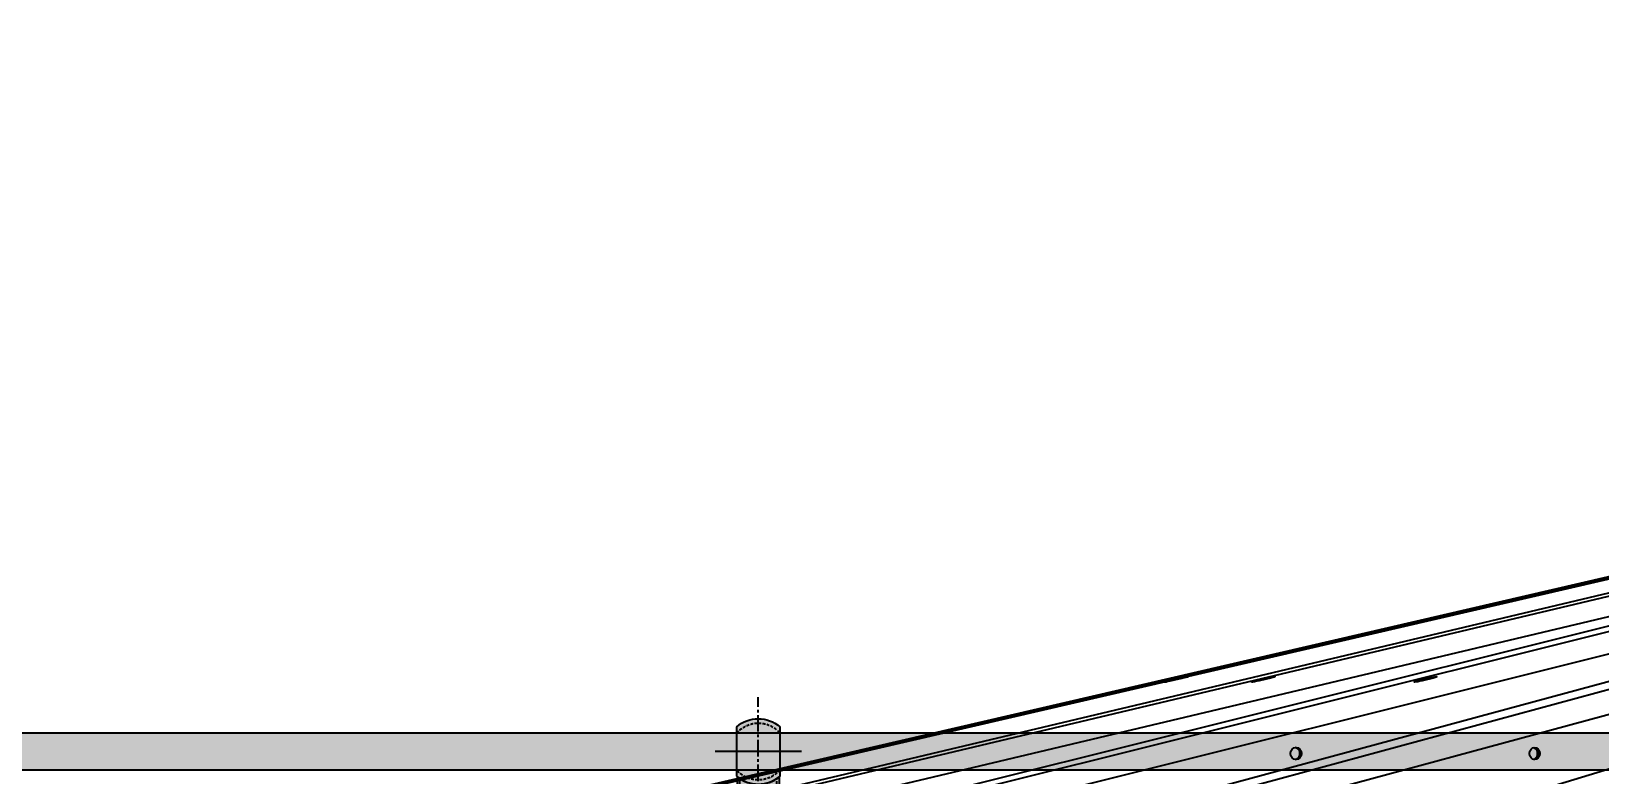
# Model space of a CAD drawing. Header units: millimetres. Extents: x -272986 to 200319, y -34579 to 49604.
# Drawn here: x 2848 to 4662, y 14768 to 15628 of the extents above; entities that cross this region are included whole.
import ezdxf
from ezdxf import colors
from ezdxf.entities.mleader import LeaderData, LeaderLine
from ezdxf.math import Vec2, Vec3

# ---------------------------------------------------------------- set-up
doc = ezdxf.new("R2010")
doc.units = ezdxf.units.MM
doc.linetypes.add('CENTER2', pattern=[28.575000000000003, 19.05, -3.175, 3.175, -3.175])
doc.linetypes.add('HIDDEN2', pattern=[4.762499999999999, 3.175, -1.5875])
doc.layers.get('Defpoints').update_dxf_attribs({"color": 9})
for name, color, linetype in [('X 0001 M', 7, 'Continuous'), ('X 1001 M', 8, 'HIDDEN2'), ('X 2001 M', 1, 'CENTER2'), ('X 3001 D', 5, 'Continuous'), ('X 4001 T', 7, 'Continuous'), ('X 5001 H', 8, 'Continuous')]:
    doc.layers.add(name, color=color, linetype=linetype)
doc.layers.add('X 5999 H', color=7, linetype='Continuous', true_color=0xffffff)
doc.styles.add('BIT STD. 2.5', font='isocpeur.ttf', dxfattribs={"height": 2.5})
doc.styles.add('BIT STD. 3.0', font='isocpeur.ttf', dxfattribs={"height": 2.5})
doc.dimstyles.new('BIT STD. 3.0', dxfattribs={"dimtxt": 3, "dimasz": 3, "dimexe": 1, "dimexo": 0.75, "dimgap": 1, "dimtad": 1, "dimdec": 0, "dimdsep": 46, "dimtxsty": 'BIT STD. 3.0', "dimcen": 0, "dimadec": 0, "dimazin": 0, "dimtfac": 1, "dimtdec": 0, "dimtmove": 0, "dimatfit": 3, "dimfxl": 1, "dimtfill": 1, "dimlwd": -1, "dimlwe": -1, "dimarcsym": 0})

# ---------------------------------------------------------------- blocks, each defined once
blk = doc.blocks.new('A$C79477E6E')
at = {"extrusion": (0, 1, 0)}
for p, q in [((-7767.776764793532, 277.5679147976789), (-1162.485196818918, 1807.235084335995)), ((-1156.341849623404, 1807.235084336009), (-7761.633417598019, 277.5679147976971)), ((-7756.533576375725, 277.5679147976789), (-1151.242008401099, 1807.235084335993)), ((-1131.195372153747, 1807.228758430649), (-7573.842740018968, 277.5615888923367)), ((-7558.668791368349, 277.5615888923185), (-1116.021423503113, 1807.228758430634)), ((-1078.253718730291, 1807.21483543778), (-7199.617526368547, 277.5476658994667)), ((-7174.743103264827, 277.5476658994485), (-1053.379295626568, 1807.214835437764)), ((-998.8291954123815, 1807.19020800203), (-6648.18115023787, 277.5230384637161)), ((-6614.218743531343, 277.523038463698), (-964.8667887058509, 1807.190208002014)), ((-894.8935473711426, 1807.148346581194), (-5933.127855131861, 277.4811770428805)), ((-1201.647423117913, 1714.014263448998), (-6578.6850087401, 258.0812768213491)), ((-1603.747061725913, 1643.397438890415), (-7147.452506607351, 258.0812768213491)), ((-2272.172413223798, 1508.866577197372), (-7540.226002727381, 258.0812768213491)), ((-3633.410731338034, 1232.036001698014), (-3619.811601639263, 1235.185316458826)), ((-3618.713174299079, 1235.185316458826), (-3632.312303997842, 1232.036001698014)), ((-3533.799339456407, 1232.036001698014), (-3520.535065463748, 1235.185316458828)), ((-3517.266830369768, 1235.185316458826), (-3530.531104362424, 1232.036001698014)), ((-3347.1740798301, 1232.036001698014), (-3334.571271990844, 1235.185316458826)), ((-3329.213703937741, 1235.185316458826), (-3341.816511776986, 1232.036001698014))]:
    blk.add_line(p, q, dxfattribs=at)
at = {"extrusion": (0, 0, -0.9999999999999999)}
for centre, major_axis, ratio, start_param, end_param in [((-3619.262387969186, 1235.185316458908), (6.821653019985793, 1.57004779380441), 0.01764945630681099, -1.647331126880942, 1.494261526708851), ((-3632.861517667912, 1232.036001697896), (-6.821653019995769, -1.570047793806688), 0.01764945630684338, -1.647331126880794, 1.494261526708999)]:
    blk.add_ellipse(centre, major_axis=major_axis, ratio=ratio, start_param=start_param, end_param=end_param, dxfattribs=at)
at = {"extrusion": (0, 0, -1)}
for centre, major_axis, ratio, start_param, end_param in [((-3518.900947916769, 1235.18531645891), (6.830014510982754, 1.533265071563426), 0.05251378073103674, -1.80058983071297, 1.341002822876823), ((-3331.892487964302, 1235.185316458908), (6.846004241334049, 1.460214343015295), 0.08608504159042107, -1.954399968899438, 1.187192684690355), ((-3532.165221909392, 1232.036001697898), (-6.830014510992749, -1.533265071565617), 0.05251378073106833, -1.800589830712819, 1.341002822876974), ((-3344.495295803517, 1232.036001697896), (-6.846004241344075, -1.460214343017346), 0.08608504159045109, -1.954399968899289, 1.187192684690504), ((-3488.772709791239, 1147.774752303771), (1.199040866595169e-14, 7.000000000000743), 0.9238795325112967, 0.07403432038110407, 1.117010721276333), ((-3488.772709791239, 1147.774752303771), (-6.803446694902959e-13, -7.000000000000181), 0.9238795325112965, -2.0245819323135, -0.07403432038119506), ((-3488.772709791243, 1147.774752303767), (8.215650382226162e-15, 7.000000000000029), 0.9238795325112972, 1.117010721276386, 3.067558333204871), ((-3213.128143770056, 1147.774752303767), (6.186162693211373e-13, 7.000000000000234), 0.8526401643541052, 0.1096482924251272, 1.117010721276265), ((-3213.128143770049, 1147.774752303771), (-6.212808045802376e-13, -6.999999999999975), 0.8526401643541046, -2.024581932313499, -0.1096482924277498), ((-3213.128143770056, 1147.774752303767), (5.218048215738236e-15, 6.999999999999948), 0.8526401643541054, 1.117010721276349, 3.031944361159434)]:
    blk.add_ellipse(centre, major_axis=major_axis, ratio=ratio, start_param=start_param, end_param=end_param, dxfattribs=at)
for centre, major_axis, ratio, start_param, end_param in [((-3487.816001210329, 1147.774752303771), (2.220446049250313e-14, 7.000000000000107), 0.9238795325112971, -1.117010721276389, 5.166174585903197), ((-3489.729418372153, 1147.774752303767), (1.110223024625157e-14, 6.999999999999958), 0.9238795325112971, -1.117010721276388, -0.1484783688011539), ((-3489.729418372153, 1147.774752303767), (-6.550315845288424e-15, -6.999999999999827), 0.9238795325112968, 0.1484783688048767, 2.024581932313432), ((-3211.821897358263, 1147.774752303771), (8.881784197001255e-15, 7.000000000000108), 0.8526401643541052, -1.117010721276384, 5.166174585903202), ((-3214.434390181847, 1147.774752303767), (4.440892098500626e-16, 6.999999999999441), 0.8526401643541052, -1.117010721276407, -0.2206433529060897), ((-3214.434390181847, 1147.774752303767), (-5.551115123125782e-15, -6.999999999999954), 0.8526401643541053, 0.2206433529089684, 2.02458193231345)]:
    blk.add_ellipse(centre, major_axis=major_axis, ratio=ratio, start_param=start_param, end_param=end_param)
blk = doc.blocks.new('*D706')
at = {"layer": 'Defpoints', "color": 0, "transparency": 16777216}
for p in [(15596.99999999999, 17732.44809638601), (-1.091393642127514e-10, 13630), (15596.99999999999, 13630)]:
    blk.add_point(p, dxfattribs=at)
at = {"layer": 'X 3001 D', "color": 0, "transparency": 16777216}
for p, q in [((-1.091366087574533e-10, 13675), (-1.088844877758586e-10, 17792.44809638601)), ((15596.99999999999, 13675), (15596.99999999999, 17792.44809638601)), ((179.9999999998911, 17732.44809638601), (15416.99999999999, 17732.44809638601))]:
    blk.add_line(p, q, dxfattribs=at)
for points in [[(179.9999999998911, 17762.44809638601), (179.9999999998911, 17702.44809638601), (-1.08888161716256e-10, 17732.44809638601)], [(15416.99999999999, 17762.44809638601), (15416.99999999999, 17702.44809638601), (15596.99999999999, 17732.44809638601)]]:
    blk.add_solid(points, dxfattribs=at)
at = {"layer": 'X 3001 D', "color": 0, "transparency": 16777216, "insert": (7798.499999999942, 17882.44809638601), "char_height": 150, "attachment_point": 5, "style": 'BIT STD. 3.0', "bg_fill": 3, "box_fill_scale": 1.1, "bg_fill_color": 256, "bg_fill_true_color": 13158600, "bg_fill_transparency": 0}
blk.add_mtext('INTERNAL TANK DIAMETER - %%C15597mm (20 PLATES ROUND)', dxfattribs=at)
blk = doc.blocks.new('Heavy Duty - HR Std - front elev')
at = {"layer": 'X 5999 H', "ltscale": 10, "true_color": 0xc7c8ca}
h = blk.add_hatch(color=9, dxfattribs=at)
edge = h.paths.add_edge_path()
edge.add_arc((50.00000000000091, 545.0000000000038), 37.99999999999599, 50.540968735997524, 129.4590312640024, ccw=False)
edge.add_line((74.14999999999964, 574.3390098674099), (74.14999999999964, 1065.660990132583))
edge.add_arc((50.00000000000221, 1094.999999999992), 37.99999999999788, 230.5409687359938, 309.4590312639976, ccw=False)
edge.add_line((25.85000000000036, 1065.660990132586), (25.85000000000218, 574.3390098674099))
edge = h.paths.add_edge_path()
edge.add_line((74.93338984173715, 1066.323771674084), (74.93338984173715, 1123.676228325916))
edge.add_arc((50.00000000000091, 1095.000000000001), 37.99999999999988, 48.99371303907665, 131.0062869609233)
edge.add_line((25.06661015826467, 1123.676228325916), (25.06661015826467, 1066.323771674084))
edge.add_arc((50.00000000000091, 1094.999999999999), 37.99999999999988, 228.9937130390767, 311.0062869609233)
edge = h.paths.add_edge_path()
edge.add_arc((50, 544.9999999999958), 37.99999999999621, 230.540968735996, 309.459031264004, ccw=False)
edge.add_line((25.85000000000036, 515.6609901325901), (25.85000000000036, -25))
edge.add_line((25.85000000000036, -25), (-25, -25))
edge.add_line((-25, -25), (-25, 40))
edge.add_line((-25, 40), (25.85000000000036, 40))
edge.add_line((25.85000000000036, 40), (25.85000000000036, -25))
edge.add_line((25.85000000000036, -25), (74.14999999999964, -25))
edge.add_line((74.14999999999964, -25), (125, -25))
edge.add_line((125, -25), (125, 40))
edge.add_line((125, 40), (74.14999999999964, 40))
edge.add_line((74.14999999999964, 40), (74.14999999999964, -25))
edge.add_line((74.14999999999964, -25), (74.14999999999964, 515.6609901325901))
edge = h.paths.add_edge_path()
edge.add_line((74.93338984173715, 516.3237716740841), (74.93338984173715, 573.6762283259159))
edge.add_arc((50.00000000000091, 545.0000000000013), 37.99999999999979, 48.99371303907655, 131.0062869609235)
edge.add_line((25.06661015826467, 573.6762283259159), (25.06661015826467, 516.3237716740841))
edge.add_arc((50.00000000000091, 544.9999999999987), 37.99999999999979, 228.9937130390765, 311.0062869609234)
edge = h.paths.add_edge_path(flags=16)
edge.add_arc((100, 0), 9, 0, 360)
edge = h.paths.add_edge_path(flags=16)
edge.add_arc((0, 0), 9, 0, 360)
at = {"layer": 'X 0001 M'}
for points in [[(74.93338984173715, 1066.323771674084), (74.93338984173715, 1123.676228325916, 0.3739472142884485), (25.06661015826467, 1123.676228325916), (25.06661015826467, 1066.323771674084, 0.3739472142884484)], [(25.85000000000218, 574.3390098674099, -0.3586331317842767), (74.14999999999964, 574.3390098674099), (74.14999999999964, 1065.660990132583, -0.3586331317842717), (25.85000000000036, 1065.660990132586)], [(74.93338984173715, 516.3237716740841), (74.93338984173715, 573.6762283259159, 0.3739472142884485), (25.06661015826467, 573.6762283259159), (25.06661015826467, 516.3237716740841, 0.3739472142884484)]]:
    blk.add_lwpolyline(points, format="xyb", close=True, dxfattribs=at)
at = {"layer": 'X 0001 M', "ltscale": 10}
blk.add_lwpolyline([(74.14999999999964, 515.6609901325901, -0.3586331317842913), (25.85000000000036, 515.6609901325901), (25.85000000000036, -25), (-25, -25), (-25, 40), (25.85000000000036, 40), (25.85000000000036, -25), (74.14999999999964, -25), (125, -25), (125, 40), (74.14999999999964, 40), (74.14999999999964, -25)], format="xyb", close=True, dxfattribs=at)
for centre in [(0, 0), (100, 0)]:
    blk.add_circle(centre, 9, dxfattribs=at)
at = {"layer": 'X 1001 M'}
for p, q in [((28.50000000000182, 576.332890067788), (28.50000000000182, 1063.667109932212)), ((71.49999999999818, 576.332890067788), (71.49999999999818, 1063.667109932212)), ((28.5, -25), (28.5, 513.667109932212)), ((71.5, -25), (71.5, 513.667109932212))]:
    blk.add_line(p, q, dxfattribs=at)
blk.add_lwpolyline([(74.14999999999964, 40), (25.85000000000036, 40)], dxfattribs=at)
for centre, start, end in [((50.00000000000182, 1095), 40.77111638008072, 139.2288836199193), ((50.00000000000182, 1095), 220.7711163800807, 319.2288836199193), ((50.00000000000182, 545), 40.77111638008072, 139.2288836199193), ((50.00000000000182, 545), 220.7711163800807, 319.2288836199193)]:
    blk.add_arc(centre, 32.923, start, end, dxfattribs=at)
at = {"layer": 'X 2001 M'}
blk.add_line((50, -25), (50.00000000000182, 1158), dxfattribs=at)
at = {"layer": 'X 2001 M', "ltscale": 10}
for p, q in [((0.0666101582646661, 1095), (99.93338984173715, 1095)), ((0.0666101582646661, 545), (99.93338984173715, 545)), ((-17, 0), (17, 0)), ((1.818989403545856e-12, 17), (1.818989403545856e-12, -17)), ((117, 0), (83, 0)), ((99.99999999999818, 17), (99.99999999999818, -17))]:
    blk.add_line(p, q, dxfattribs=at)

msp = doc.modelspace()

# ---------------------------------------------------------------- hatches: boundary and pattern name
at = {"layer": 'X 5999 H', "true_color": 0xc7c8ca}
h = msp.add_hatch(color=9, dxfattribs=at)
h.dxf.hatch_style = 1
edge = h.paths.add_edge_path()
edge.add_line((129.7083314060146, 14816.62214799581), (15668.49627921, 14816.62214799581))
edge.add_arc((15668.49627921, 14795.12214799581), 21.5, -90, 90, ccw=False)
edge.add_line((15668.49627921, 14773.62214799581), (129.7083314060146, 14773.62214799581))
edge.add_arc((129.7083314060146, 14795.12214799581), 21.5, 90, 270, ccw=False)

# ---------------------------------------------------------------- linework, layer by layer
msp.add_lwpolyline([(129.7083314060146, 14816.62214799581), (15668.49627921, 14816.62214799581, -0.9999999999999999), (15668.49627921, 14773.62214799581), (129.7083314060146, 14773.62214799581, -0.9999999999999999)], format="xyb", close=True)

# ---------------------------------------------------------------- block references
at = {"layer": 'X 5001 H', "color": 252}
msp.add_blockref('A$C79477E6E', (7798.499999999898, 13645), dxfattribs=at)

# ---------------------------------------------------------------- next in the draw order: dimensions: what is measured, and where the dimension line sits
at = {"layer": 'X 3001 D'}
dim = msp.add_linear_dim(base=(15596.99999999999, 17732.44809638601), p1=(-1.091393642127514e-10, 13630), p2=(15596.99999999999, 13630), text='INTERNAL TANK DIAMETER - %%C<>mm (20 PLATES ROUND)', dimstyle='BIT STD. 3.0', dxfattribs=at)
dim.commit()
dim.dimension.update_dxf_attribs({"geometry": '*D706', "text_midpoint": (7798.499999999942, 17882.44809638601)})

# ---------------------------------------------------------------- next in the draw order: leaders
at = {"layer": 'X 4001 T'}
ml = msp.add_multileader_mtext('Standard', dxfattribs=at)
ml.set_content('\\pxsm1.15;13° SELF-SUPPORTING EXTERNAL BEAM ROOF, REFER TO NOTES COLUMN FOR DETAILS.', color=256, style='BIT STD. 2.5')
ml.set_leader_properties(color=150)
ml.build(insert=Vec2(0, 0))
ml.multileader.update_dxf_attribs({"text_left_attachment_type": 2, "text_right_attachment_type": 2, "dogleg_length": 3, "arrow_head_size": 150, "scale": 60})
ctx = ml.context
ctx.base_point, ctx.scale, ctx.char_height, ctx.arrow_head_size, ctx.landing_gap_size, ctx.plane_origin = Vec3(534.2607832408103, 16572.62908057254), 60, 150, 150, 60, Vec3(5414.239218627125, 17242.74119747708)
ctx.left_attachment, ctx.right_attachment, ctx.text_align_type = 2, 2, 2
notes = []
notes.append((ctx, [(0, (1, 1, 0), (4449.26078324081, 16572.62908057254), (-1, 0), 180, [(0, [(5428.390442507487, 15147.5548647962)], 0, [])])]))
ctx.mtext.insert, ctx.mtext.width, ctx.mtext.defined_height, ctx.mtext.alignment, ctx.mtext.flow_direction = Vec3(4209.26078324081, 16960.12908057254), 3866.662103078794, 1362.970936081278, 3, 5
ctx.mtext.has_bg_fill, ctx.mtext.bg_color, ctx.mtext.bg_scale_factor, ctx.mtext.bg_transparency, ctx.mtext.use_window_bg_color = 1, -1073741824, 1.25, 0, 1
for ctx, leaders in notes:
    for number, flags, end, landing, length, lines in leaders:
        leader = LeaderData()
        leader.index, (leader.has_last_leader_line, leader.has_dogleg_vector, leader.attachment_direction) = number, flags
        leader.last_leader_point, leader.dogleg_vector, leader.dogleg_length = Vec3(end), Vec3(landing), length
        for number, points, colour, breaks in lines:
            line = LeaderLine()
            line.index, line.vertices, line.color, line.breaks = number, Vec3.list(points), colors.encode_raw_color(colour), breaks
            leader.lines.append(line)
        ctx.leaders.append(leader)

# ---------------------------------------------------------------- next in the draw order: leaders
ml = msp.add_multileader_mtext('Standard', dxfattribs=at)
ml.set_content('\\pxsm1.15;PERIMETER 2 TIER HANDRAILING TO THE FULL CIRCUMFERENCE OF THE ROOF.\\P(GALV.^I- REFER TO NOTES COLUMN)', color=256, style='BIT STD. 2.5')
ml.set_leader_properties(color=150)
ml.build(insert=Vec2(0, 0))
ml.multileader.update_dxf_attribs({"text_left_attachment_type": 2, "text_right_attachment_type": 2, "dogleg_length": 3, "arrow_head_size": 150, "scale": 60})
ctx = ml.context
ctx.base_point, ctx.scale, ctx.char_height, ctx.arrow_head_size, ctx.landing_gap_size, ctx.plane_origin = Vec3(9707.84575283472, 16572.62908057254), 60, 150, 150, 60, Vec3(14632.82418822104, 17242.74119747708)
ctx.left_attachment, ctx.right_attachment, ctx.text_align_type = 2, 2, 2
notes = []
notes.append((ctx, [(0, (1, 1, 0), (13667.84575283472, 16572.62908057254), (-1, 0), 180, [(0, [(14646.9754121014, 14800.39939443491)], 0, [])])]))
ctx.mtext.insert, ctx.mtext.width, ctx.mtext.defined_height, ctx.mtext.alignment, ctx.mtext.flow_direction = Vec3(13427.84575283472, 16967.62908057254), 3866.662103078794, 1362.970936081278, 3, 5
ctx.mtext.has_bg_fill, ctx.mtext.bg_color, ctx.mtext.bg_scale_factor, ctx.mtext.bg_transparency, ctx.mtext.use_window_bg_color = 1, -1073741824, 1.25, 0, 1
for ctx, leaders in notes:
    for number, flags, end, landing, length, lines in leaders:
        leader = LeaderData()
        leader.index, (leader.has_last_leader_line, leader.has_dogleg_vector, leader.attachment_direction) = number, flags
        leader.last_leader_point, leader.dogleg_vector, leader.dogleg_length = Vec3(end), Vec3(landing), length
        for number, points, colour, breaks in lines:
            line = LeaderLine()
            line.index, line.vertices, line.color, line.breaks = number, Vec3.list(points), colors.encode_raw_color(colour), breaks
            leader.lines.append(line)
        ctx.leaders.append(leader)

# ---------------------------------------------------------------- next in the draw order: block references
at = {"layer": 'X 0001 M', "xscale": -1}
msp.add_blockref('Heavy Duty - HR Std - front elev', (3738.789588673011, 13700.12214799581), dxfattribs=at)

doc.saveas('drawing.dxf')
